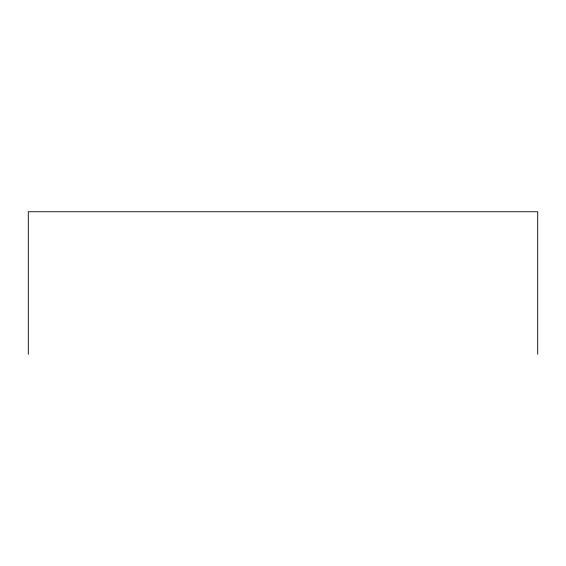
<?xml version="1.0" encoding="UTF-8"?>
<svg xmlns="http://www.w3.org/2000/svg" width="566" height="566" viewBox="0 0 566 566"><rect width="100%" height="100%" fill="white"/><g stroke="black" fill="none" stroke-linecap="round" stroke-linejoin="round"><path stroke-width="0.85" d="M537.7 354.252L537.7 211.748L28.3 211.748L28.3 354.252"/></g></svg>
